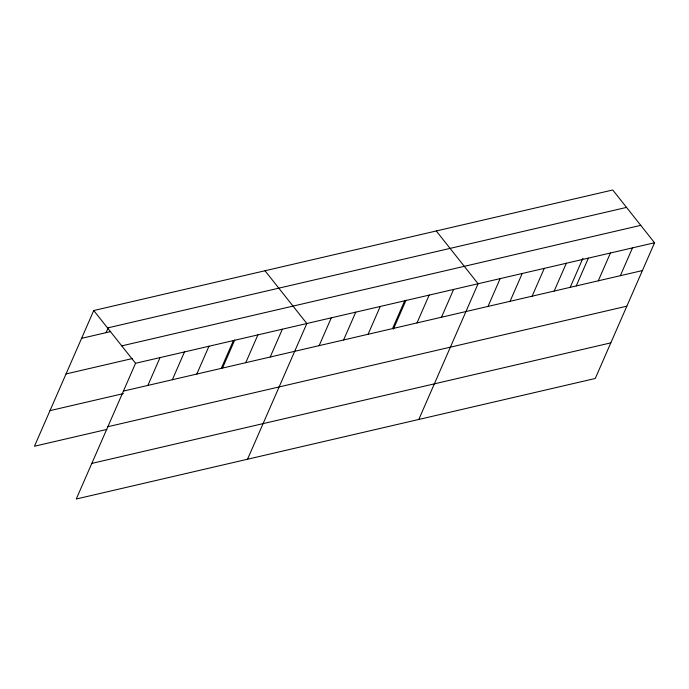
<?xml version="1.0" encoding="UTF-8"?>
<svg xmlns="http://www.w3.org/2000/svg" width="689" height="689" viewBox="0 0 689 689"><rect width="100%" height="100%" fill="white"/><g stroke="black" fill="none" stroke-linecap="round" stroke-linejoin="round"><path stroke-width="1.03" d="M654.55 242.761L135.561 363.292L76.264 499.008L595.262 378.476L654.55 242.761L612.736 189.992L93.738 310.524L34.45 446.239L106.829 429.428M106.063 332.658L108.156 327.861M147.877 385.418L160.029 357.608M172.345 379.742L184.488 351.933M196.804 374.058L208.956 346.248M221.272 368.374L233.425 340.564M222.538 367.96L234.768 339.961M245.74 362.69L257.893 334.88M270.209 357.014L282.361 329.196M247.532 459.236L306.829 323.52L265.007 270.751M319.145 345.645L331.288 317.836M343.604 339.961L355.757 312.151M368.072 334.277L380.225 306.467M392.541 328.601L404.693 300.792M393.385 329.153L406.036 300.189M417.009 322.917L429.161 295.107M441.477 317.233L453.629 289.423M418.8 419.455L478.088 283.739L436.275 230.97M488.001 306.433L500.154 278.614M510.058 301.308L522.21 273.499M532.115 296.184L544.267 268.374M554.171 291.059L566.324 263.25M570.268 287.201L582.92 258.237M576.228 285.935L588.38 258.125M598.285 280.819L610.437 253.001M620.341 275.695L632.493 247.885M107.544 327.938L626.534 207.406M81.595 338.333L110.137 331.71M121.755 345.878L640.753 225.346M66.032 373.946L132.297 358.556M123.409 391.102L642.398 270.57M50.004 410.635L123.409 393.583M107.854 426.715L626.844 306.174M91.826 463.404L610.816 342.864M93.738 310.524L135.561 363.292"/></g></svg>
